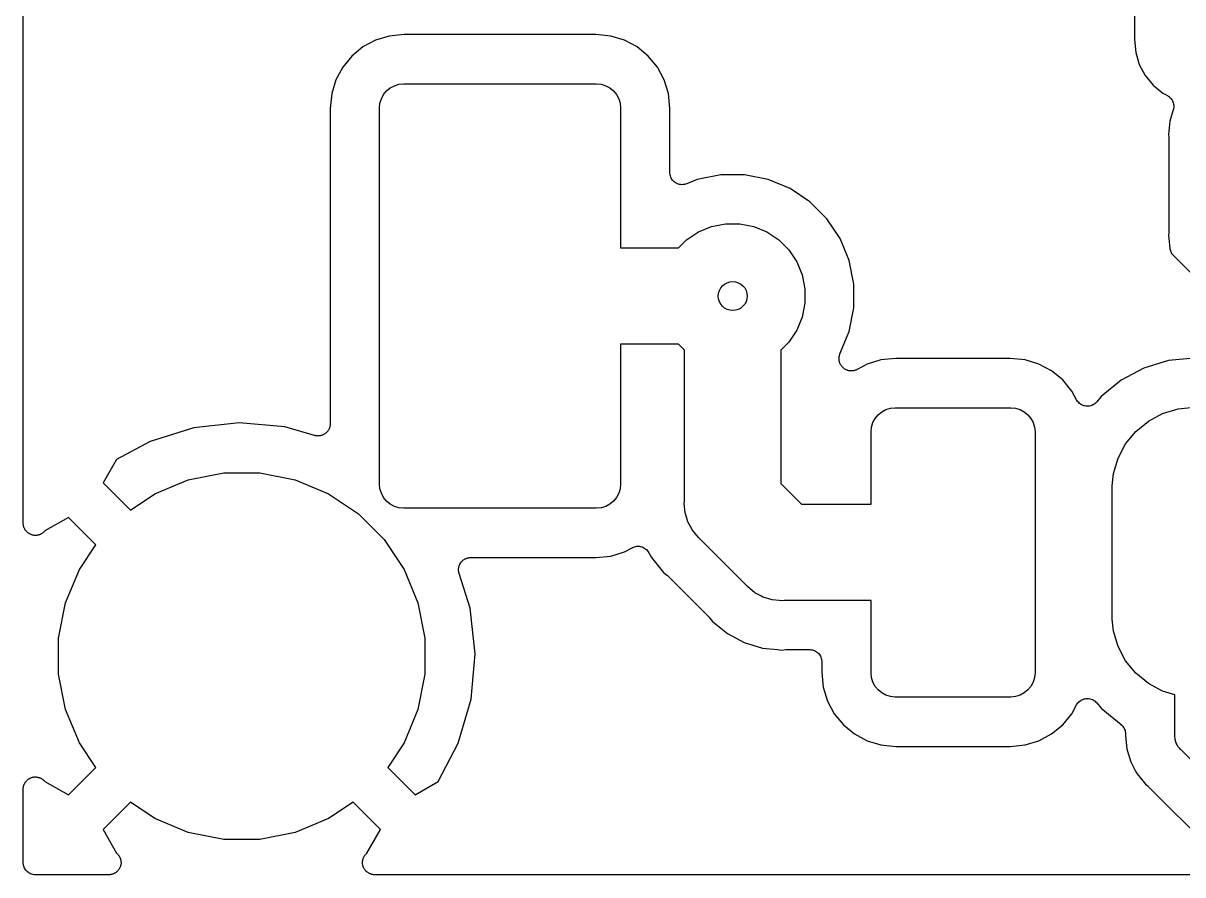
# Model space of a CAD drawing. Extents: x 17.5 to 71.7, y -43 to -16.
# Drawn here: x 17.53 to 29.56, y -42.97 to -34.14 of the extents above; entities that cross this region are included whole.
import ezdxf

# ---------------------------------------------------------------- set-up
doc = ezdxf.new("R2010")
doc.units = 0
doc.layers.add('BLACK', color=7, linetype='CONTINUOUS')

msp = doc.modelspace()

# ---------------------------------------------------------------- linework, layer by layer
at = {"layer": 'BLACK', "linetype": 'CONTINUOUS'}
for p, q in [((17.533, -39.3211), (17.533, -19.6793)), ((29.0589, -34.0192), (29.0589, -34.3068)), ((21.3306, -34.2702), (21.188, -34.3134)), ((21.4852, -34.2549), (21.3306, -34.2702)), ((23.4728, -34.2549), (21.4852, -34.2549)), ((23.6274, -34.2702), (23.4728, -34.2549)), ((23.77, -34.3134), (23.6274, -34.2702)), ((21.0565, -34.3837), (20.9413, -34.4783)), ((21.188, -34.3134), (21.0565, -34.3837)), ((23.9015, -34.3837), (23.77, -34.3134)), ((24.0167, -34.4783), (23.9015, -34.3837)), ((29.0589, -34.3068), (29.0722, -34.4418)), ((20.9413, -34.4783), (20.8467, -34.5935)), ((24.1113, -34.5935), (24.0167, -34.4783)), ((29.0722, -34.4418), (29.1098, -34.5657)), ((20.8467, -34.5935), (20.7764, -34.725)), ((24.1816, -34.725), (24.1113, -34.5935)), ((29.1098, -34.5657), (29.1709, -34.6799)), ((20.7764, -34.725), (20.7332, -34.8676)), ((24.2248, -34.8676), (24.1816, -34.725)), ((29.1709, -34.6799), (29.253, -34.78)), ((20.7332, -34.8676), (20.7179, -35.0222)), ((21.248, -34.9203), (21.2711, -34.8771)), ((21.2711, -34.8771), (21.3022, -34.8392)), ((21.3022, -34.8392), (21.3401, -34.8081)), ((21.3401, -34.8081), (21.3833, -34.785)), ((21.3833, -34.785), (21.4302, -34.7708)), ((21.4302, -34.7708), (21.479, -34.766)), ((21.479, -34.766), (23.479, -34.766)), ((23.479, -34.766), (23.5278, -34.7708)), ((23.5278, -34.7708), (23.5747, -34.785)), ((23.5747, -34.785), (23.6179, -34.8081)), ((23.6179, -34.8081), (23.6558, -34.8392)), ((23.6558, -34.8392), (23.6869, -34.8771)), ((23.6869, -34.8771), (23.71, -34.9203)), ((24.2401, -35.0222), (24.2248, -34.8676)), ((29.253, -34.78), (29.3531, -34.8622)), ((29.3531, -34.8622), (29.4005, -34.8875)), ((21.229, -35.016), (21.2338, -34.9672)), ((21.2338, -34.9672), (21.248, -34.9203)), ((23.71, -34.9203), (23.7242, -34.9672)), ((23.7242, -34.9672), (23.729, -35.016)), ((29.4005, -34.8875), (29.4012, -34.8879)), ((29.4012, -34.8879), (29.4012, -34.8879)), ((29.4012, -34.8879), (29.4012, -34.8879)), ((29.4012, -34.8879), (29.4021, -34.8884)), ((29.4021, -34.8884), (29.4119, -34.8951)), ((29.4119, -34.8951), (29.4218, -34.9018)), ((29.4218, -34.9018), (29.4221, -34.9021)), ((29.4221, -34.9021), (29.4225, -34.9024)), ((29.4225, -34.9024), (29.4308, -34.9109)), ((29.4308, -34.9109), (29.4392, -34.9194)), ((29.4392, -34.9194), (29.4395, -34.9198)), ((29.4395, -34.9198), (29.4398, -34.9202)), ((29.4398, -34.9202), (29.4463, -34.9301)), ((29.4463, -34.9301), (29.4529, -34.9401)), ((29.4529, -34.9401), (29.4531, -34.9405)), ((29.4531, -34.9405), (29.4533, -34.9409)), ((29.4533, -34.9409), (29.4578, -34.9519)), ((29.4578, -34.9519), (29.4623, -34.963)), ((29.4623, -34.963), (29.4624, -34.9635)), ((29.4624, -34.9635), (29.4626, -34.9639)), ((29.4626, -34.9639), (29.4648, -34.9757)), ((29.4648, -34.9757), (29.4671, -34.9873)), ((29.4671, -34.9873), (29.4671, -34.9878)), ((29.4671, -34.9878), (29.4672, -34.9883)), ((29.4672, -34.9883), (29.4671, -35.0003)), ((29.4671, -35.0003), (29.4671, -35.0121)), ((20.7179, -35.0222), (20.7179, -38.2901)), ((21.229, -38.916), (21.229, -35.016)), ((23.729, -35.016), (23.729, -36.466)), ((24.2401, -35.6843), (24.2401, -35.0222)), ((29.4622, -35.0364), (29.4272, -35.1517)), ((29.4645, -35.0248), (29.4622, -35.0364)), ((29.4669, -35.0131), (29.4645, -35.0248)), ((29.467, -35.0126), (29.4669, -35.0131)), ((29.4671, -35.0121), (29.467, -35.0126)), ((29.4272, -35.1517), (29.4136, -35.2905)), ((29.4136, -35.2905), (29.4164, -35.319)), ((29.4164, -35.319), (29.4165, -35.3208)), ((29.4165, -35.3208), (29.4165, -35.3262)), ((29.4165, -35.3262), (29.417, -35.3315)), ((29.417, -35.3315), (29.417, -36.2965)), ((24.2412, -35.6962), (24.2401, -35.6843)), ((24.2424, -35.7083), (24.2412, -35.6962)), ((24.2425, -35.7087), (24.2424, -35.7083)), ((24.2425, -35.709), (24.2425, -35.7087)), ((24.2459, -35.7204), (24.2425, -35.709)), ((24.2494, -35.7321), (24.2459, -35.7204)), ((24.7681, -35.708), (24.5251, -35.7563)), ((25.0159, -35.708), (24.7681, -35.708)), ((25.2589, -35.7563), (25.0159, -35.708)), ((24.2496, -35.7324), (24.2494, -35.7321)), ((24.2497, -35.7327), (24.2496, -35.7324)), ((24.2553, -35.7433), (24.2497, -35.7327)), ((24.2609, -35.754), (24.2553, -35.7433)), ((24.2611, -35.7543), (24.2609, -35.754)), ((24.2613, -35.7546), (24.2611, -35.7543)), ((24.2689, -35.764), (24.2613, -35.7546)), ((24.2765, -35.7733), (24.2689, -35.764)), ((24.2767, -35.7735), (24.2765, -35.7733)), ((24.277, -35.7738), (24.2767, -35.7735)), ((24.2862, -35.7815), (24.277, -35.7738)), ((24.2955, -35.7892), (24.2862, -35.7815)), ((24.2958, -35.7894), (24.2955, -35.7892)), ((24.2961, -35.7896), (24.2958, -35.7894)), ((24.3066, -35.7953), (24.2961, -35.7896)), ((24.3172, -35.8011), (24.3066, -35.7953)), ((24.3176, -35.8012), (24.3172, -35.8011)), ((24.3179, -35.8014), (24.3176, -35.8012)), ((24.3294, -35.805), (24.3179, -35.8014)), ((24.3409, -35.8086), (24.3294, -35.805)), ((24.3412, -35.8086), (24.3409, -35.8086)), ((24.3415, -35.8087), (24.3412, -35.8086)), ((24.3536, -35.81), (24.3415, -35.8087)), ((24.3655, -35.8113), (24.3536, -35.81)), ((24.3658, -35.8113), (24.3655, -35.8113)), ((24.3662, -35.8113), (24.3658, -35.8113)), ((24.3782, -35.8102), (24.3662, -35.8113)), ((24.3902, -35.8092), (24.3782, -35.8102)), ((24.3905, -35.8091), (24.3902, -35.8092)), ((24.3909, -35.8091), (24.3905, -35.8091)), ((24.4023, -35.8057), (24.3909, -35.8091)), ((24.414, -35.8023), (24.4023, -35.8057)), ((24.4146, -35.8021), (24.414, -35.8023)), ((24.4147, -35.8021), (24.4146, -35.8021)), ((24.4146, -35.8021), (24.4146, -35.8021)), ((24.4157, -35.8017), (24.4147, -35.8021)), ((24.5251, -35.7563), (24.4157, -35.8017)), ((25.4879, -35.8512), (25.2589, -35.7563)), ((25.6939, -35.9888), (25.4879, -35.8512)), ((25.8691, -36.1641), (25.6939, -35.9888)), ((26.0068, -36.3701), (25.8691, -36.1641)), ((24.4139, -36.3834), (24.5367, -36.3014)), ((24.5367, -36.3014), (24.6732, -36.2448)), ((24.6732, -36.2448), (24.8181, -36.216)), ((24.8181, -36.216), (24.9659, -36.216)), ((24.9659, -36.216), (25.1108, -36.2448)), ((25.1108, -36.2448), (25.2473, -36.3014)), ((25.2473, -36.3014), (25.3701, -36.3834)), ((29.4164, -36.309), (29.4136, -36.3375)), ((29.417, -36.2983), (29.4164, -36.3036)), ((29.4164, -36.3036), (29.4164, -36.309)), ((29.417, -36.2965), (29.417, -36.2983)), ((24.3313, -36.466), (24.4139, -36.3834)), ((25.3701, -36.3834), (25.4746, -36.4879)), ((26.1017, -36.5991), (26.0068, -36.3701)), ((29.4136, -36.3375), (29.4164, -36.3661)), ((29.4164, -36.3661), (29.4164, -36.3661)), ((29.4164, -36.3661), (29.4272, -36.4763)), ((23.729, -36.466), (24.3313, -36.466)), ((25.4746, -36.4879), (25.5566, -36.6107)), ((29.4272, -36.4763), (29.4421, -36.5252)), ((29.4421, -36.5252), (30.3088, -37.392)), ((25.5566, -36.6107), (25.6132, -36.7472)), ((26.15, -36.8421), (26.1017, -36.5991)), ((25.6132, -36.7472), (25.642, -36.8921)), ((25.642, -36.8921), (25.642, -37.0399)), ((26.15, -37.0899), (26.15, -36.8421)), ((25.642, -37.0399), (25.6132, -37.1848)), ((26.1017, -37.3329), (26.15, -37.0899)), ((25.6132, -37.1848), (25.5566, -37.3213)), ((25.5566, -37.3213), (25.4746, -37.4441)), ((26.0047, -37.5669), (26.1017, -37.3329)), ((24.3313, -37.466), (23.729, -37.466)), ((23.729, -37.466), (23.729, -38.916)), ((24.392, -37.5267), (24.3313, -37.466)), ((24.392, -39.0914), (24.392, -37.5267)), ((25.4746, -37.4441), (25.392, -37.5267)), ((25.392, -37.5267), (25.392, -38.9089)), ((25.9951, -37.6153), (25.9957, -37.6089)), ((25.9956, -37.6213), (25.9951, -37.6153)), ((25.9956, -37.6273), (25.9956, -37.6213)), ((25.9968, -37.6336), (25.9956, -37.6273)), ((25.9957, -37.6025), (25.9969, -37.5966)), ((25.9957, -37.6089), (25.9957, -37.6025)), ((25.9974, -37.64), (25.9968, -37.6336)), ((25.9969, -37.5966), (25.9975, -37.5906)), ((25.9992, -37.6458), (25.9974, -37.64)), ((25.9975, -37.5906), (25.9994, -37.5845)), ((26.0003, -37.6517), (25.9992, -37.6458)), ((25.9994, -37.5845), (26.0007, -37.5782)), ((26.0007, -37.5782), (26.003, -37.5727)), ((26.003, -37.5727), (26.0047, -37.5669)), ((26.4296, -37.6282), (26.2869, -37.6714)), ((26.5841, -37.6129), (26.4296, -37.6282)), ((27.7719, -37.6129), (26.5841, -37.6129)), ((27.9264, -37.6282), (27.7719, -37.6129)), ((28.0691, -37.6714), (27.9264, -37.6282)), ((29.4118, -37.6356), (29.1558, -37.7133)), ((29.678, -37.6094), (29.4118, -37.6356)), ((26.0027, -37.6576), (26.0003, -37.6517)), ((26.0046, -37.6637), (26.0027, -37.6576)), ((26.0074, -37.669), (26.0046, -37.6637)), ((26.0096, -37.6746), (26.0074, -37.669)), ((26.0132, -37.68), (26.0096, -37.6746)), ((26.0162, -37.6856), (26.0132, -37.68)), ((26.02, -37.6903), (26.0162, -37.6856)), ((26.0233, -37.6953), (26.02, -37.6903)), ((26.0277, -37.6999), (26.0233, -37.6953)), ((26.0318, -37.7049), (26.0277, -37.6999)), ((26.0364, -37.7087), (26.0318, -37.7049)), ((26.0406, -37.713), (26.0364, -37.7087)), ((26.0459, -37.7166), (26.0406, -37.713)), ((26.0509, -37.7207), (26.0459, -37.7166)), ((26.0562, -37.7236), (26.0509, -37.7207)), ((26.0611, -37.727), (26.0562, -37.7236)), ((26.067, -37.7295), (26.0611, -37.727)), ((26.0726, -37.7325), (26.067, -37.7295)), ((26.0784, -37.7343), (26.0726, -37.7325)), ((26.0839, -37.7367), (26.0784, -37.7343)), ((26.0902, -37.738), (26.0839, -37.7367)), ((26.0963, -37.7399), (26.0902, -37.738)), ((26.1023, -37.7405), (26.0963, -37.7399)), ((26.1082, -37.7418), (26.1023, -37.7405)), ((26.1146, -37.7418), (26.1082, -37.7418)), ((26.121, -37.7425), (26.1146, -37.7418)), ((26.127, -37.742), (26.121, -37.7425)), ((26.133, -37.7421), (26.127, -37.742)), ((26.1393, -37.7409), (26.133, -37.7421)), ((26.1456, -37.7403), (26.1393, -37.7409)), ((26.1514, -37.7386), (26.1456, -37.7403)), ((26.1573, -37.7375), (26.1514, -37.7386)), ((26.1633, -37.7352), (26.1573, -37.7375)), ((26.1694, -37.7334), (26.1633, -37.7352)), ((26.1748, -37.7306), (26.1694, -37.7334)), ((26.1804, -37.7284), (26.1748, -37.7306)), ((26.1819, -37.7275), (26.1804, -37.7284)), ((26.2869, -37.6714), (26.1819, -37.7275)), ((28.2005, -37.7417), (28.0691, -37.6714)), ((28.3158, -37.8362), (28.2005, -37.7417)), ((29.1558, -37.7133), (28.9199, -37.8394)), ((28.4103, -37.9515), (28.3158, -37.8362)), ((28.9199, -37.8394), (28.7131, -38.0091)), ((28.4588, -38.0422), (28.4103, -37.9515)), ((26.5291, -38.1288), (26.5779, -38.124)), ((26.5779, -38.124), (27.7781, -38.124)), ((27.7781, -38.124), (27.8269, -38.1288)), ((28.4655, -38.0522), (28.4588, -38.0422)), ((28.4721, -38.0623), (28.4655, -38.0522)), ((28.4724, -38.0625), (28.4721, -38.0623)), ((28.4726, -38.0628), (28.4724, -38.0625)), ((28.481, -38.0713), (28.4726, -38.0628)), ((28.4896, -38.0799), (28.481, -38.0713)), ((28.4898, -38.0801), (28.4896, -38.0799)), ((28.4901, -38.0803), (28.4898, -38.0801)), ((28.5001, -38.0871), (28.4901, -38.0803)), ((28.5101, -38.0938), (28.5001, -38.0871)), ((28.5104, -38.094), (28.5101, -38.0938)), ((28.5106, -38.0942), (28.5104, -38.094)), ((28.5219, -38.0989), (28.5106, -38.0942)), ((28.5329, -38.1035), (28.5219, -38.0989)), ((28.5332, -38.1036), (28.5329, -38.1035)), ((28.5335, -38.1037), (28.5332, -38.1036)), ((28.5453, -38.1061), (28.5335, -38.1037)), ((28.5571, -38.1086), (28.5453, -38.1061)), ((28.5575, -38.1086), (28.5571, -38.1086)), ((28.5578, -38.1086), (28.5575, -38.1086)), ((28.5698, -38.1087), (28.5578, -38.1086)), ((28.5819, -38.1088), (28.5698, -38.1087)), ((28.5823, -38.1088), (28.5819, -38.1088)), ((28.5826, -38.1088), (28.5823, -38.1088)), ((28.5945, -38.1065), (28.5826, -38.1088)), ((28.6063, -38.1042), (28.5945, -38.1065)), ((28.6066, -38.1041), (28.6063, -38.1042)), ((28.6069, -38.1041), (28.6066, -38.1041)), ((28.6181, -38.0995), (28.6069, -38.1041)), ((28.6293, -38.095), (28.6181, -38.0995)), ((28.6296, -38.0949), (28.6293, -38.095)), ((28.6299, -38.0947), (28.6296, -38.0949)), ((28.6399, -38.0882), (28.6299, -38.0947)), ((28.6501, -38.0815), (28.6399, -38.0882)), ((28.6503, -38.0813), (28.6501, -38.0815)), ((28.6506, -38.0811), (28.6503, -38.0813)), ((28.6591, -38.0727), (28.6506, -38.0811)), ((28.6678, -38.0642), (28.6591, -38.0727)), ((28.6683, -38.0637), (28.6678, -38.0642)), ((28.669, -38.0629), (28.6683, -38.0637)), ((28.6683, -38.0637), (28.6683, -38.0637)), ((28.6683, -38.0637), (28.6683, -38.0637)), ((28.7131, -38.0091), (28.669, -38.0629)), ((29.5114, -38.1363), (29.678, -38.1199)), ((26.347, -38.2783), (26.3701, -38.2351)), ((26.3701, -38.2351), (26.4012, -38.1972)), ((26.4012, -38.1972), (26.4391, -38.1661)), ((26.4391, -38.1661), (26.4823, -38.143)), ((26.4823, -38.143), (26.5291, -38.1288)), ((27.8269, -38.1288), (27.8737, -38.143)), ((27.8737, -38.143), (27.9169, -38.1661)), ((27.9169, -38.1661), (27.9548, -38.1972)), ((27.9548, -38.1972), (27.9859, -38.2351)), ((27.9859, -38.2351), (28.009, -38.2783)), ((29.2035, -38.2638), (29.3511, -38.1849)), ((29.3511, -38.1849), (29.5114, -38.1363)), ((19.3028, -38.332), (18.8497, -38.4747)), ((19.7743, -38.2805), (19.3028, -38.332)), ((20.2468, -38.322), (19.7743, -38.2805)), ((20.5554, -38.412), (20.2468, -38.322)), ((20.6924, -38.3658), (20.6895, -38.3701)), ((20.6957, -38.3618), (20.6924, -38.3658)), ((20.6992, -38.3555), (20.6957, -38.3618)), ((20.7032, -38.3494), (20.6992, -38.3555)), ((20.7052, -38.3446), (20.7032, -38.3494)), ((20.7077, -38.3401), (20.7052, -38.3446)), ((20.7098, -38.3332), (20.7077, -38.3401)), ((20.7126, -38.3265), (20.7098, -38.3332)), ((20.7136, -38.3214), (20.7126, -38.3265)), ((20.7152, -38.3165), (20.7136, -38.3214)), ((20.716, -38.3093), (20.7152, -38.3165)), ((20.7173, -38.3022), (20.716, -38.3093)), ((20.7179, -38.2918), (20.7173, -38.297)), ((20.7173, -38.297), (20.7173, -38.3022)), ((20.7179, -38.2901), (20.7179, -38.2918)), ((26.328, -38.3739), (26.3328, -38.3251)), ((26.3328, -38.3251), (26.347, -38.2783)), ((28.009, -38.2783), (28.0232, -38.3251)), ((28.0232, -38.3251), (28.028, -38.3739)), ((29.0741, -38.3701), (29.2035, -38.2638)), ((18.8497, -38.4747), (18.4994, -38.6619)), ((20.5604, -38.4129), (20.5554, -38.412)), ((20.5654, -38.4145), (20.5604, -38.4129)), ((20.5726, -38.4152), (20.5654, -38.4145)), ((20.5797, -38.4166), (20.5726, -38.4152)), ((20.5849, -38.4165), (20.5797, -38.4166)), ((20.59, -38.4171), (20.5849, -38.4165)), ((20.5973, -38.4164), (20.59, -38.4171)), ((20.6045, -38.4163), (20.5973, -38.4164)), ((20.6096, -38.4153), (20.6045, -38.4163)), ((20.6147, -38.4148), (20.6096, -38.4153)), ((20.6217, -38.4128), (20.6147, -38.4148)), ((20.6288, -38.4113), (20.6217, -38.4128)), ((20.6335, -38.4093), (20.6288, -38.4113)), ((20.6385, -38.4078), (20.6335, -38.4093)), ((20.6449, -38.4045), (20.6385, -38.4078)), ((20.6516, -38.4016), (20.6449, -38.4045)), ((20.6559, -38.3987), (20.6516, -38.4016)), ((20.6605, -38.3963), (20.6559, -38.3987)), ((20.6661, -38.3918), (20.6605, -38.3963)), ((20.6721, -38.3877), (20.6661, -38.3918)), ((20.6758, -38.3841), (20.6721, -38.3877)), ((20.6798, -38.3808), (20.6758, -38.3841)), ((20.6844, -38.3753), (20.6798, -38.3808)), ((20.6895, -38.3701), (20.6844, -38.3753)), ((26.328, -39.124), (26.328, -38.3739)), ((28.028, -38.3739), (28.028, -40.8741)), ((28.9678, -38.4995), (29.0741, -38.3701)), ((28.8889, -38.6471), (28.9678, -38.4995)), ((18.4994, -38.6619), (18.3617, -38.9025)), ((28.8403, -38.8074), (28.8889, -38.6471)), ((19.2458, -38.873), (19.6129, -38.8)), ((19.6129, -38.8), (19.9871, -38.8)), ((19.9871, -38.8), (20.3542, -38.873)), ((28.828, -38.9323), (28.8403, -38.8074)), ((18.3617, -38.9025), (18.6455, -39.1863)), ((18.9, -39.0162), (19.2458, -38.873)), ((20.3542, -38.873), (20.7, -39.0162)), ((21.2338, -38.9648), (21.229, -38.916)), ((21.248, -39.0117), (21.2338, -38.9648)), ((23.7242, -38.9648), (23.71, -39.0117)), ((23.729, -38.916), (23.7242, -38.9648)), ((25.392, -38.9089), (25.6071, -39.124)), ((28.828, -40.3157), (28.828, -38.9323)), ((18.6455, -39.1863), (18.9, -39.0162)), ((20.7, -39.0162), (21.0112, -39.2242)), ((21.2711, -39.0549), (21.248, -39.0117)), ((21.3022, -39.0928), (21.2711, -39.0549)), ((23.6869, -39.0549), (23.6558, -39.0928)), ((23.71, -39.0117), (23.6869, -39.0549)), ((21.3401, -39.1239), (21.3022, -39.0928)), ((21.3833, -39.147), (21.3401, -39.1239)), ((21.4302, -39.1612), (21.3833, -39.147)), ((21.479, -39.166), (21.4302, -39.1612)), ((23.479, -39.166), (21.479, -39.166)), ((23.5278, -39.1612), (23.479, -39.166)), ((23.5747, -39.147), (23.5278, -39.1612)), ((23.6179, -39.1239), (23.5747, -39.147)), ((23.6558, -39.0928), (23.6179, -39.1239)), ((24.3896, -39.116), (24.392, -39.0914)), ((24.3992, -39.214), (24.3896, -39.116)), ((25.6071, -39.124), (26.328, -39.124)), ((17.5337, -39.3278), (17.533, -39.3211)), ((17.5337, -39.3345), (17.5337, -39.3278)), ((18.0025, -39.2617), (17.7582, -39.4016)), ((18.2863, -39.5455), (18.0025, -39.2617)), ((21.0112, -39.2242), (21.2758, -39.4888)), ((24.4056, -39.2351), (24.3992, -39.214)), ((24.4278, -39.3083), (24.4056, -39.2351)), ((24.4743, -39.3951), (24.4278, -39.3083)), ((17.5349, -39.3401), (17.5337, -39.3345)), ((17.5354, -39.3457), (17.5349, -39.3401)), ((17.5374, -39.3522), (17.5354, -39.3457)), ((17.5387, -39.3588), (17.5374, -39.3522)), ((17.5409, -39.364), (17.5387, -39.3588)), ((17.5426, -39.3695), (17.5409, -39.364)), ((17.5457, -39.3754), (17.5426, -39.3695)), ((17.5484, -39.3816), (17.5457, -39.3754)), ((17.5516, -39.3863), (17.5484, -39.3816)), ((17.5542, -39.3913), (17.5516, -39.3863)), ((17.5585, -39.3966), (17.5542, -39.3913)), ((17.5623, -39.4021), (17.5585, -39.3966)), ((17.5663, -39.4061), (17.5623, -39.4021)), ((17.5699, -39.4105), (17.5663, -39.4061)), ((17.5751, -39.4148), (17.5699, -39.4105)), ((17.5799, -39.4196), (17.5751, -39.4148)), ((17.5846, -39.4227), (17.5799, -39.4196)), ((17.589, -39.4263), (17.5846, -39.4227)), ((17.5949, -39.4295), (17.589, -39.4263)), ((17.6005, -39.4333), (17.5949, -39.4295)), ((17.6058, -39.4354), (17.6005, -39.4333)), ((17.6108, -39.4381), (17.6058, -39.4354)), ((17.6172, -39.4401), (17.6108, -39.4381)), ((17.6235, -39.4427), (17.6172, -39.4401)), ((17.629, -39.4438), (17.6235, -39.4427)), ((17.6345, -39.4455), (17.629, -39.4438)), ((17.6412, -39.4462), (17.6345, -39.4455)), ((17.6478, -39.4475), (17.6412, -39.4462)), ((17.6535, -39.4475), (17.6478, -39.4475)), ((17.6591, -39.4481), (17.6535, -39.4475)), ((17.6658, -39.4474), (17.6591, -39.4481)), ((17.6726, -39.4474), (17.6658, -39.4474)), ((17.6781, -39.4463), (17.6726, -39.4474)), ((17.6838, -39.4458), (17.6781, -39.4463)), ((17.6903, -39.4439), (17.6838, -39.4458)), ((17.6969, -39.4426), (17.6903, -39.4439)), ((17.7021, -39.4404), (17.6969, -39.4426)), ((17.7076, -39.4388), (17.7021, -39.4404)), ((17.7135, -39.4357), (17.7076, -39.4388)), ((17.7198, -39.4331), (17.7135, -39.4357)), ((17.7245, -39.43), (17.7198, -39.4331)), ((17.7295, -39.4273), (17.7245, -39.43)), ((17.7348, -39.4231), (17.7295, -39.4273)), ((17.7404, -39.4194), (17.7348, -39.4231)), ((17.7444, -39.4153), (17.7404, -39.4194)), ((17.7489, -39.4118), (17.7444, -39.4153)), ((17.7532, -39.4066), (17.7489, -39.4118)), ((17.758, -39.4019), (17.7532, -39.4066)), ((17.7582, -39.4016), (17.758, -39.4019)), ((24.5367, -39.4713), (24.4743, -39.3951)), ((18.1162, -39.8), (18.2863, -39.5455)), ((21.2758, -39.4888), (21.4838, -39.8)), ((23.8522, -39.5747), (23.8633, -39.5702)), ((23.8633, -39.5702), (23.8744, -39.5657)), ((23.8744, -39.5657), (23.8748, -39.5656)), ((23.8748, -39.5656), (23.8752, -39.5655)), ((23.8752, -39.5655), (23.887, -39.5633)), ((23.887, -39.5633), (23.8987, -39.561)), ((23.8987, -39.561), (23.8992, -39.561)), ((23.8992, -39.561), (23.8996, -39.561)), ((23.8996, -39.561), (23.9115, -39.5611)), ((23.9115, -39.5611), (23.9235, -39.5611)), ((23.9235, -39.5611), (23.9239, -39.5612)), ((23.9239, -39.5612), (23.9244, -39.5612)), ((23.9244, -39.5612), (23.936, -39.5637)), ((23.936, -39.5637), (23.9478, -39.5661)), ((23.9478, -39.5661), (23.9482, -39.5663)), ((23.9482, -39.5663), (23.9486, -39.5663)), ((23.9486, -39.5663), (23.9595, -39.571)), ((23.9595, -39.571), (23.9707, -39.5756)), ((24.5558, -39.4869), (24.5367, -39.4713)), ((25.0291, -39.9602), (24.5558, -39.4869)), ((22.1154, -39.6922), (22.1214, -39.6897)), ((22.1214, -39.6897), (22.1272, -39.6867)), ((22.1272, -39.6867), (22.1328, -39.685)), ((22.1328, -39.685), (22.1383, -39.6827)), ((22.1383, -39.6827), (22.1447, -39.6814)), ((22.1447, -39.6814), (22.1509, -39.6795)), ((22.1509, -39.6795), (22.1568, -39.6789)), ((22.1568, -39.6789), (22.1626, -39.6777)), ((22.1626, -39.6777), (22.1691, -39.6777)), ((22.1691, -39.6777), (22.1756, -39.6771)), ((22.1756, -39.6771), (23.4728, -39.6771)), ((23.4728, -39.6771), (23.6274, -39.6618)), ((23.6274, -39.6618), (23.77, -39.6186)), ((23.77, -39.6186), (23.8506, -39.5755)), ((23.8506, -39.5755), (23.8514, -39.5751)), ((23.8514, -39.5751), (23.8515, -39.575)), ((23.8514, -39.5751), (23.8514, -39.5751)), ((23.8515, -39.575), (23.8522, -39.5747)), ((23.9707, -39.5756), (23.971, -39.5759)), ((23.971, -39.5759), (23.9714, -39.5761)), ((23.9714, -39.5761), (23.9812, -39.5827)), ((23.9812, -39.5827), (23.9912, -39.5895)), ((23.9912, -39.5895), (23.9916, -39.5898)), ((23.9916, -39.5898), (23.9919, -39.59)), ((23.9919, -39.59), (24.0003, -39.5985)), ((24.0003, -39.5985), (24.0087, -39.607)), ((24.0087, -39.607), (24.009, -39.6074)), ((24.009, -39.6074), (24.0093, -39.6077)), ((24.0093, -39.6077), (24.0159, -39.6176)), ((24.0159, -39.6176), (24.0225, -39.6276)), ((24.0225, -39.6276), (24.0498, -39.6787)), ((24.0498, -39.6787), (24.1758, -39.8322)), ((17.973, -40.1458), (18.1162, -39.8)), ((21.4838, -39.8), (21.627, -40.1458)), ((22.0486, -39.8032), (22.0492, -39.7973)), ((22.0492, -39.8097), (22.0486, -39.8032)), ((22.0492, -39.7914), (22.0505, -39.785)), ((22.0492, -39.7973), (22.0492, -39.7914)), ((22.0492, -39.8162), (22.0492, -39.8097)), ((22.0505, -39.785), (22.0512, -39.7785)), ((22.0512, -39.7785), (22.0529, -39.7729)), ((22.0529, -39.7729), (22.0541, -39.7671)), ((22.0541, -39.7671), (22.0566, -39.7611)), ((22.0566, -39.7611), (22.0585, -39.7549)), ((22.0585, -39.7549), (22.0613, -39.7497)), ((22.0613, -39.7497), (22.0636, -39.7442)), ((22.0636, -39.7442), (22.0672, -39.7388)), ((22.0672, -39.7388), (22.0703, -39.7331)), ((22.0703, -39.7331), (22.0741, -39.7285)), ((22.0741, -39.7285), (22.0773, -39.7236)), ((22.0773, -39.7236), (22.0819, -39.719)), ((22.0819, -39.719), (22.0861, -39.714)), ((22.0861, -39.714), (22.0907, -39.7102)), ((22.0907, -39.7102), (22.0948, -39.7061)), ((22.0948, -39.7061), (22.1002, -39.7024)), ((22.1002, -39.7024), (22.1053, -39.6983)), ((22.1053, -39.6983), (22.1105, -39.6955)), ((22.1105, -39.6955), (22.1154, -39.6922)), ((22.0503, -39.822), (22.0492, -39.8162)), ((22.0508, -39.8279), (22.0503, -39.822)), ((22.0527, -39.8341), (22.0508, -39.8279)), ((22.0539, -39.8405), (22.0527, -39.8341)), ((22.0544, -39.8422), (22.0539, -39.8405)), ((22.168, -40.2028), (22.0544, -39.8422)), ((24.1758, -39.8322), (24.2094, -39.8598)), ((24.2094, -39.8598), (24.2108, -39.861)), ((24.2108, -39.861), (24.2145, -39.8648)), ((24.2145, -39.8648), (24.2187, -39.8682)), ((24.2187, -39.8682), (24.6478, -40.2973)), ((25.0447, -39.9793), (25.0291, -39.9602)), ((25.1209, -40.0417), (25.0447, -39.9793)), ((25.1896, -40.0785), (25.1209, -40.0417)), ((17.9, -40.5129), (17.973, -40.1458)), ((21.627, -40.1458), (21.7, -40.5129)), ((25.2058, -40.0871), (25.1896, -40.0785)), ((25.2077, -40.0882), (25.2058, -40.0871)), ((25.302, -40.1168), (25.2077, -40.0882)), ((25.3754, -40.124), (25.302, -40.1168)), ((25.4, -40.1264), (25.3754, -40.124)), ((25.3754, -40.124), (25.3754, -40.124)), ((25.4245, -40.124), (25.4, -40.1264)), ((26.328, -40.124), (25.4245, -40.124)), ((26.328, -40.8741), (26.328, -40.124)), ((22.2195, -40.6743), (22.168, -40.2028)), ((24.6478, -40.2973), (24.6491, -40.2986)), ((24.6491, -40.2986), (24.6524, -40.3028)), ((24.6524, -40.3028), (24.6562, -40.3066)), ((24.6562, -40.3066), (24.6838, -40.3402)), ((24.6838, -40.3402), (24.8373, -40.4662)), ((28.8403, -40.4406), (28.828, -40.3157)), ((17.9, -40.8871), (17.9, -40.5129)), ((21.7, -40.5129), (21.7, -40.8871)), ((24.8373, -40.4662), (25.0124, -40.5598)), ((28.8889, -40.6009), (28.8403, -40.4406)), ((25.0124, -40.5598), (25.2024, -40.6174)), ((25.2024, -40.6174), (25.3567, -40.6326)), ((25.3567, -40.6326), (25.3567, -40.6326)), ((25.3567, -40.6326), (25.4, -40.6369)), ((25.4, -40.6369), (25.4433, -40.6326)), ((25.4433, -40.6326), (25.4451, -40.6324)), ((25.4451, -40.6324), (25.4504, -40.6325)), ((25.4504, -40.6325), (25.4557, -40.632)), ((25.4557, -40.632), (25.6899, -40.632)), ((25.6899, -40.632), (25.6908, -40.632)), ((25.6908, -40.632), (25.6908, -40.632)), ((25.6908, -40.632), (25.6908, -40.632)), ((25.6908, -40.632), (25.6917, -40.632)), ((25.6917, -40.632), (25.7036, -40.6333)), ((25.7036, -40.6333), (25.7155, -40.6346)), ((25.7155, -40.6346), (25.7159, -40.6347)), ((25.7159, -40.6347), (25.7163, -40.6348)), ((25.7163, -40.6348), (25.7277, -40.6384)), ((25.7277, -40.6384), (25.7391, -40.6419)), ((25.7391, -40.6419), (25.7395, -40.6421)), ((25.7395, -40.6421), (25.74, -40.6423)), ((25.74, -40.6423), (25.7504, -40.648)), ((25.7504, -40.648), (25.7609, -40.6537)), ((25.7609, -40.6537), (25.7613, -40.654)), ((25.7613, -40.654), (25.7617, -40.6542)), ((25.7617, -40.6542), (25.7708, -40.6619)), ((28.9678, -40.7485), (28.8889, -40.6009)), ((22.178, -41.1468), (22.2195, -40.6743)), ((25.7708, -40.6619), (25.78, -40.6695)), ((25.78, -40.6695), (25.7803, -40.6699)), ((25.7803, -40.6699), (25.7807, -40.6701)), ((25.7807, -40.6701), (25.7881, -40.6794)), ((25.7881, -40.6794), (25.7957, -40.6887)), ((25.7957, -40.6887), (25.7959, -40.6891)), ((25.7959, -40.6891), (25.7962, -40.6895)), ((25.7962, -40.6895), (25.8017, -40.7)), ((25.8017, -40.7), (25.8073, -40.7106)), ((25.8073, -40.7106), (25.8075, -40.711)), ((25.8075, -40.711), (25.8077, -40.7114)), ((25.8077, -40.7114), (25.811, -40.7229)), ((25.811, -40.7229), (25.8145, -40.7343)), ((25.8145, -40.7343), (25.8146, -40.7348)), ((25.8146, -40.7348), (25.8147, -40.7352)), ((25.8147, -40.7352), (25.8158, -40.7471)), ((25.8158, -40.7471), (25.8169, -40.759)), ((25.8169, -40.759), (25.8169, -40.8679)), ((29.0741, -40.8779), (28.9678, -40.7485)), ((17.973, -41.2542), (17.9, -40.8871)), ((21.7, -40.8871), (21.627, -41.2542)), ((25.8169, -40.8679), (25.8322, -41.0224)), ((26.3328, -40.9229), (26.328, -40.8741)), ((28.028, -40.8741), (28.0232, -40.9229)), ((29.2035, -40.9842), (29.0741, -40.8779)), ((26.347, -40.9697), (26.3328, -40.9229)), ((26.3701, -41.0129), (26.347, -40.9697)), ((26.4012, -41.0508), (26.3701, -41.0129)), ((27.9859, -41.0129), (27.9548, -41.0508)), ((28.009, -40.9697), (27.9859, -41.0129)), ((28.0232, -40.9229), (28.009, -40.9697)), ((29.3511, -41.0631), (29.2035, -40.9842)), ((25.8322, -41.0224), (25.8754, -41.1651)), ((26.4391, -41.0819), (26.4012, -41.0508)), ((26.4823, -41.105), (26.4391, -41.0819)), ((26.5291, -41.1192), (26.4823, -41.105)), ((26.5779, -41.124), (26.5291, -41.1192)), ((27.7781, -41.124), (26.5779, -41.124)), ((27.8269, -41.1192), (27.7781, -41.124)), ((27.8737, -41.105), (27.8269, -41.1192)), ((27.9169, -41.0819), (27.8737, -41.105)), ((27.9548, -41.0508), (27.9169, -41.0819)), ((29.478, -41.1016), (29.3511, -41.0631)), ((29.478, -41.5142), (29.478, -41.1016)), ((18.1162, -41.6), (17.973, -41.2542)), ((21.627, -41.2542), (21.4838, -41.6)), ((22.0452, -41.6022), (22.178, -41.1468)), ((25.8754, -41.1651), (25.9457, -41.2965)), ((28.4103, -41.2965), (28.4588, -41.2058)), ((28.4588, -41.2058), (28.4593, -41.2049)), ((28.4593, -41.2048), (28.4596, -41.2043)), ((28.4593, -41.2049), (28.4593, -41.2048)), ((28.4593, -41.2049), (28.4593, -41.2049)), ((28.4596, -41.2043), (28.4666, -41.1942)), ((28.4666, -41.1942), (28.4733, -41.1844)), ((28.4733, -41.1844), (28.4735, -41.1841)), ((28.4735, -41.1841), (28.4737, -41.1838)), ((28.4737, -41.1838), (28.4824, -41.1753)), ((28.4824, -41.1753), (28.4909, -41.167)), ((28.4909, -41.167), (28.4912, -41.1668)), ((28.4912, -41.1668), (28.4914, -41.1665)), ((28.4914, -41.1665), (28.5015, -41.16)), ((28.5015, -41.16), (28.5116, -41.1533)), ((28.5116, -41.1533), (28.5119, -41.1532)), ((28.5119, -41.1532), (28.5122, -41.153)), ((28.5122, -41.153), (28.5233, -41.1486)), ((28.5233, -41.1486), (28.5346, -41.144)), ((28.5346, -41.144), (28.5349, -41.1439)), ((28.5349, -41.1439), (28.5352, -41.1438)), ((28.5352, -41.1438), (28.547, -41.1416)), ((28.547, -41.1416), (28.5589, -41.1393)), ((28.5589, -41.1393), (28.5592, -41.1393)), ((28.5592, -41.1393), (28.5596, -41.1392)), ((28.5596, -41.1392), (28.5716, -41.1393)), ((28.5716, -41.1393), (28.5837, -41.1393)), ((28.5837, -41.1393), (28.584, -41.1394)), ((28.584, -41.1394), (28.5844, -41.1394)), ((28.5844, -41.1394), (28.5959, -41.1418)), ((28.5959, -41.1418), (28.608, -41.1443)), ((28.608, -41.1443), (28.6083, -41.1444)), ((28.6083, -41.1444), (28.6086, -41.1445)), ((28.6086, -41.1445), (28.6196, -41.1491)), ((28.6196, -41.1491), (28.6309, -41.1538)), ((28.6309, -41.1538), (28.6311, -41.154)), ((28.6311, -41.154), (28.6314, -41.1541)), ((28.6314, -41.1541), (28.6415, -41.1609)), ((28.6415, -41.1609), (28.6515, -41.1676)), ((28.6515, -41.1676), (28.6517, -41.1678)), ((28.6517, -41.1678), (28.652, -41.168)), ((28.652, -41.168), (28.6604, -41.1766)), ((28.6604, -41.1766), (28.669, -41.1851)), ((28.669, -41.1851), (28.7131, -41.2389)), ((28.7131, -41.2389), (28.9211, -41.4096)), ((25.9457, -41.2965), (26.0402, -41.4118)), ((28.3158, -41.4118), (28.4103, -41.2965)), ((26.0402, -41.4118), (26.1555, -41.5063)), ((28.2005, -41.5063), (28.3158, -41.4118)), ((28.9211, -41.4096), (28.9215, -41.41)), ((28.9215, -41.41), (28.9216, -41.41)), ((28.9216, -41.41), (28.9216, -41.41)), ((28.9216, -41.41), (28.9225, -41.4108)), ((28.9225, -41.4108), (28.9308, -41.4192)), ((28.9308, -41.4192), (28.939, -41.4276)), ((28.939, -41.4276), (28.9393, -41.4281)), ((28.9393, -41.4281), (28.9398, -41.4285)), ((28.9398, -41.4285), (28.9462, -41.4385)), ((28.9462, -41.4385), (28.9527, -41.4482)), ((28.9527, -41.4482), (28.9529, -41.4488)), ((28.9529, -41.4488), (28.9533, -41.4493)), ((28.9533, -41.4493), (28.9577, -41.4603)), ((28.9577, -41.4603), (28.9622, -41.4711)), ((28.9622, -41.4711), (28.9623, -41.4717)), ((28.9623, -41.4717), (28.9625, -41.4723)), ((28.9625, -41.4723), (28.9647, -41.4839)), ((28.9647, -41.4839), (28.967, -41.4955)), ((28.967, -41.4955), (28.967, -41.4961)), ((28.967, -41.4961), (28.9671, -41.4967)), ((18.2863, -41.8545), (18.1162, -41.6)), ((21.4838, -41.6), (21.3137, -41.8545)), ((21.8374, -42.0009), (22.0452, -41.6022)), ((26.1555, -41.5063), (26.2869, -41.5766)), ((26.2869, -41.5766), (26.4296, -41.6198)), ((27.9264, -41.6198), (28.0691, -41.5766)), ((28.0691, -41.5766), (28.2005, -41.5063)), ((28.9669, -41.5202), (28.9666, -41.524)), ((28.9666, -41.524), (28.9802, -41.6628)), ((28.9671, -41.4967), (28.9669, -41.5085)), ((28.9669, -41.5085), (28.9669, -41.5202)), ((29.477, -41.524), (29.478, -41.5142)), ((29.4809, -41.5632), (29.477, -41.524)), ((29.4923, -41.6009), (29.4809, -41.5632)), ((29.4994, -41.6142), (29.4923, -41.6009)), ((29.5109, -41.6357), (29.4994, -41.6142)), ((26.4296, -41.6198), (26.5841, -41.6351)), ((26.5841, -41.6351), (27.7719, -41.6351)), ((27.7719, -41.6351), (27.9264, -41.6198)), ((28.9802, -41.6628), (29.0207, -41.7962)), ((29.5199, -41.6466), (29.5109, -41.6357)), ((29.5296, -41.6585), (29.5199, -41.6466)), ((29.5359, -41.6661), (29.5296, -41.6585)), ((29.5435, -41.6724), (29.5359, -41.6661)), ((30.6297, -42.7585), (29.5435, -41.6724)), ((18.0025, -42.1383), (18.2863, -41.8545)), ((21.3137, -41.8545), (21.5975, -42.1383)), ((29.0207, -41.7962), (29.0716, -41.8913)), ((17.5802, -41.9805), (17.5855, -41.977)), ((17.5855, -41.977), (17.5905, -41.973)), ((17.5905, -41.973), (17.5958, -41.9702)), ((17.5958, -41.9702), (17.6009, -41.9669)), ((17.6009, -41.9669), (17.6068, -41.9645)), ((17.6068, -41.9645), (17.6124, -41.9615)), ((17.6124, -41.9615), (17.6182, -41.9598)), ((17.6182, -41.9598), (17.6239, -41.9575)), ((17.6239, -41.9575), (17.6301, -41.9563)), ((17.6301, -41.9563), (17.6362, -41.9545)), ((17.6362, -41.9545), (17.6422, -41.954)), ((17.6422, -41.954), (17.6482, -41.9528)), ((17.6482, -41.9528), (17.6546, -41.9529)), ((17.6546, -41.9529), (17.6609, -41.9523)), ((17.6609, -41.9523), (17.6669, -41.9529)), ((17.6669, -41.9529), (17.673, -41.953)), ((17.673, -41.953), (17.6792, -41.9542)), ((17.6792, -41.9542), (17.6855, -41.9549)), ((17.6855, -41.9549), (17.6913, -41.9567)), ((17.6913, -41.9567), (17.6973, -41.9579)), ((17.6973, -41.9579), (17.7031, -41.9603)), ((17.7031, -41.9603), (17.7092, -41.9622)), ((17.7092, -41.9622), (17.7146, -41.9651)), ((17.7146, -41.9651), (17.7202, -41.9674)), ((17.7202, -41.9674), (17.7254, -41.971)), ((17.7254, -41.971), (17.731, -41.974)), ((17.731, -41.974), (17.7357, -41.9779)), ((29.0716, -41.8913), (29.0865, -41.9192)), ((29.0865, -41.9192), (29.1749, -42.0271)), ((17.533, -42.0775), (17.5337, -42.0715)), ((17.533, -42.0793), (17.533, -42.0775)), ((17.533, -42.84), (17.533, -42.0793)), ((17.5337, -42.0715), (17.5338, -42.0654)), ((17.5338, -42.0654), (17.5351, -42.0592)), ((17.5351, -42.0592), (17.5358, -42.0529)), ((17.5358, -42.0529), (17.5376, -42.0471)), ((17.5376, -42.0471), (17.5389, -42.0412)), ((17.5389, -42.0412), (17.5413, -42.0353)), ((17.5413, -42.0353), (17.5433, -42.0293)), ((17.5433, -42.0293), (17.5462, -42.0239)), ((17.5462, -42.0239), (17.5486, -42.0184)), ((17.5486, -42.0184), (17.5522, -42.0131)), ((17.5522, -42.0131), (17.5552, -42.0075)), ((17.5552, -42.0075), (17.5591, -42.0029)), ((17.5591, -42.0029), (17.5625, -41.9979)), ((17.5625, -41.9979), (17.5671, -41.9934)), ((17.5671, -41.9934), (17.5711, -41.9886)), ((17.5711, -41.9886), (17.5759, -41.9847)), ((17.5759, -41.9847), (17.5802, -41.9805)), ((17.7357, -41.9779), (17.7407, -41.9813)), ((17.7407, -41.9813), (17.7452, -41.9858)), ((17.7452, -41.9858), (17.7501, -41.9898)), ((17.7501, -41.9898), (17.754, -41.9945)), ((17.754, -41.9945), (17.7574, -41.998)), ((17.7574, -41.998), (18.0025, -42.1383)), ((21.5975, -42.1383), (21.8374, -42.0009)), ((29.1749, -42.0271), (29.1971, -42.0453)), ((29.1971, -42.0453), (29.1985, -42.0464)), ((29.1985, -42.0464), (29.2022, -42.0502)), ((29.2022, -42.0502), (29.2064, -42.0536)), ((29.2064, -42.0536), (29.9029, -42.7502)), ((18.6455, -42.2137), (18.3617, -42.4975)), ((18.9, -42.3838), (18.6455, -42.2137)), ((20.9545, -42.2137), (20.7, -42.3838)), ((21.2383, -42.4975), (20.9545, -42.2137)), ((19.2458, -42.527), (18.9, -42.3838)), ((20.7, -42.3838), (20.3542, -42.527)), ((18.3617, -42.4975), (18.5016, -42.7418)), ((19.6129, -42.6), (19.2458, -42.527)), ((20.3542, -42.527), (19.9871, -42.6)), ((21.098, -42.7426), (21.2383, -42.4975)), ((19.9871, -42.6), (19.6129, -42.6)), ((18.5016, -42.7418), (18.5019, -42.742)), ((18.5019, -42.742), (18.5066, -42.7468)), ((18.5066, -42.7468), (18.5118, -42.7511)), ((18.5118, -42.7511), (18.5154, -42.7556)), ((18.5154, -42.7556), (18.5194, -42.7596)), ((18.5194, -42.7596), (18.5231, -42.7652)), ((18.5231, -42.7652), (18.5273, -42.7705)), ((18.5273, -42.7705), (18.53, -42.7755)), ((18.53, -42.7755), (18.5331, -42.7802)), ((18.5331, -42.7802), (18.5357, -42.7864)), ((18.5357, -42.7864), (18.5388, -42.7924)), ((18.5388, -42.7924), (18.5404, -42.7979)), ((18.5404, -42.7979), (18.5426, -42.8031)), ((18.5426, -42.8031), (18.5439, -42.8097)), ((18.5439, -42.8097), (18.5458, -42.8162)), ((18.5458, -42.8162), (18.5463, -42.8219)), ((21.0542, -42.8208), (21.0549, -42.8145)), ((21.0549, -42.8145), (21.0567, -42.8087)), ((21.0567, -42.8087), (21.0579, -42.8027)), ((21.0579, -42.8027), (21.0603, -42.7969)), ((21.0603, -42.7969), (21.0622, -42.7908)), ((21.0622, -42.7908), (21.0651, -42.7854)), ((21.0651, -42.7854), (21.0674, -42.7798)), ((21.0674, -42.7798), (21.071, -42.7746)), ((21.071, -42.7746), (21.074, -42.769)), ((21.074, -42.769), (21.0779, -42.7643)), ((21.0779, -42.7643), (21.0813, -42.7593)), ((21.0813, -42.7593), (21.0858, -42.7548)), ((21.0858, -42.7548), (21.0898, -42.7499)), ((21.0898, -42.7499), (21.0945, -42.746)), ((21.0945, -42.746), (21.098, -42.7426)), ((17.5342, -42.8519), (17.533, -42.84)), ((17.5352, -42.8638), (17.5342, -42.8519)), ((17.5354, -42.8642), (17.5352, -42.8638)), ((17.5354, -42.8647), (17.5354, -42.8642)), ((17.5389, -42.8761), (17.5354, -42.8647)), ((17.5422, -42.8876), (17.5389, -42.8761)), ((17.5425, -42.888), (17.5422, -42.8876)), ((17.5426, -42.8884), (17.5425, -42.888)), ((17.5482, -42.8989), (17.5426, -42.8884)), ((17.5537, -42.9095), (17.5482, -42.8989)), ((17.554, -42.9099), (17.5537, -42.9095)), ((17.5542, -42.9103), (17.554, -42.9099)), ((17.5618, -42.9195), (17.5542, -42.9103)), ((17.5693, -42.9289), (17.5618, -42.9195)), ((17.5696, -42.9291), (17.5693, -42.9289)), ((17.5699, -42.9295), (17.5696, -42.9291)), ((17.5791, -42.9371), (17.5699, -42.9295)), ((17.5882, -42.9448), (17.5791, -42.9371)), ((18.5021, -42.9377), (18.4966, -42.9415)), ((18.5061, -42.9337), (18.5021, -42.9377)), ((18.5105, -42.9301), (18.5061, -42.9337)), ((18.5148, -42.9249), (18.5105, -42.9301)), ((18.5196, -42.9201), (18.5148, -42.9249)), ((18.5227, -42.9154), (18.5196, -42.9201)), ((18.5263, -42.911), (18.5227, -42.9154)), ((18.5295, -42.9051), (18.5263, -42.911)), ((18.5333, -42.8995), (18.5295, -42.9051)), ((18.5354, -42.8942), (18.5333, -42.8995)), ((18.5381, -42.8892), (18.5354, -42.8942)), ((18.5401, -42.8828), (18.5381, -42.8892)), ((18.5427, -42.8765), (18.5401, -42.8828)), ((18.5438, -42.871), (18.5427, -42.8765)), ((18.5455, -42.8655), (18.5438, -42.871)), ((18.5462, -42.8588), (18.5455, -42.8655)), ((18.5475, -42.8522), (18.5462, -42.8588)), ((18.5463, -42.8219), (18.5474, -42.8274)), ((18.5474, -42.8274), (18.5474, -42.8342)), ((18.5474, -42.8342), (18.5481, -42.8409)), ((18.5481, -42.8409), (18.5475, -42.8465)), ((18.5475, -42.8465), (18.5475, -42.8522)), ((21.0523, -42.8391), (21.0529, -42.8331)), ((21.0529, -42.8454), (21.0523, -42.8391)), ((21.0528, -42.8518), (21.0529, -42.8454)), ((21.054, -42.8578), (21.0528, -42.8518)), ((21.0529, -42.8331), (21.053, -42.827)), ((21.053, -42.827), (21.0542, -42.8208)), ((21.0545, -42.8638), (21.054, -42.8578)), ((21.0563, -42.8699), (21.0545, -42.8638)), ((21.0575, -42.8761), (21.0563, -42.8699)), ((21.0598, -42.8818), (21.0575, -42.8761)), ((21.0615, -42.8876), (21.0598, -42.8818)), ((21.0645, -42.8932), (21.0615, -42.8876)), ((21.0669, -42.8991), (21.0645, -42.8932)), ((21.0702, -42.9042), (21.0669, -42.8991)), ((21.073, -42.9095), (21.0702, -42.9042)), ((21.077, -42.9145), (21.073, -42.9095)), ((21.0805, -42.9198), (21.077, -42.9145)), ((21.0847, -42.9241), (21.0805, -42.9198)), ((21.0886, -42.9289), (21.0847, -42.9241)), ((21.0934, -42.9329), (21.0886, -42.9289)), ((21.0979, -42.9375), (21.0934, -42.9329)), ((21.1029, -42.9409), (21.0979, -42.9375)), ((17.5886, -42.945), (17.5882, -42.9448)), ((17.589, -42.9453), (17.5886, -42.945)), ((17.5995, -42.951), (17.589, -42.9453)), ((17.61, -42.9567), (17.5995, -42.951)), ((17.6104, -42.9569), (17.61, -42.9567)), ((17.6108, -42.9571), (17.6104, -42.9569)), ((17.6222, -42.9606), (17.6108, -42.9571)), ((17.6336, -42.9642), (17.6222, -42.9606)), ((17.634, -42.9643), (17.6336, -42.9642)), ((17.6345, -42.9644), (17.634, -42.9643)), ((17.6463, -42.9657), (17.6345, -42.9644)), ((17.6582, -42.967), (17.6463, -42.9657)), ((17.6591, -42.967), (17.6582, -42.967)), ((17.66, -42.967), (17.6591, -42.967)), ((17.6591, -42.967), (17.6591, -42.967)), ((17.6591, -42.967), (17.6591, -42.967)), ((18.4211, -42.967), (17.66, -42.967)), ((18.4278, -42.9663), (18.4211, -42.967)), ((18.4345, -42.9663), (18.4278, -42.9663)), ((18.4401, -42.9651), (18.4345, -42.9663)), ((18.4457, -42.9646), (18.4401, -42.9651)), ((18.4522, -42.9626), (18.4457, -42.9646)), ((18.4588, -42.9613), (18.4522, -42.9626)), ((18.464, -42.9591), (18.4588, -42.9613)), ((18.4694, -42.9574), (18.464, -42.9591)), ((18.4754, -42.9543), (18.4694, -42.9574)), ((18.4816, -42.9516), (18.4754, -42.9543)), ((18.4863, -42.9484), (18.4816, -42.9516)), ((18.4913, -42.9458), (18.4863, -42.9484)), ((18.4966, -42.9415), (18.4913, -42.9458)), ((21.1075, -42.9448), (21.1029, -42.9409)), ((21.1131, -42.9478), (21.1075, -42.9448)), ((21.1184, -42.9514), (21.1131, -42.9478)), ((21.1239, -42.9538), (21.1184, -42.9514)), ((21.1293, -42.9567), (21.1239, -42.9538)), ((21.1353, -42.9587), (21.1293, -42.9567)), ((21.1412, -42.9611), (21.1353, -42.9587)), ((21.1471, -42.9624), (21.1412, -42.9611)), ((21.1529, -42.9642), (21.1471, -42.9624)), ((21.1592, -42.9649), (21.1529, -42.9642)), ((21.1654, -42.9662), (21.1592, -42.9649)), ((21.1715, -42.9663), (21.1654, -42.9662)), ((21.1775, -42.967), (21.1715, -42.9663)), ((21.1793, -42.967), (21.1775, -42.967)), ((29.8131, -42.967), (21.1793, -42.967))]:
    msp.add_line(p, q, dxfattribs=at)
at = {"layer": 'BLACK'}
msp.add_circle((24.892, -36.966), 0.15, dxfattribs=at)

doc.saveas('drawing.dxf')
